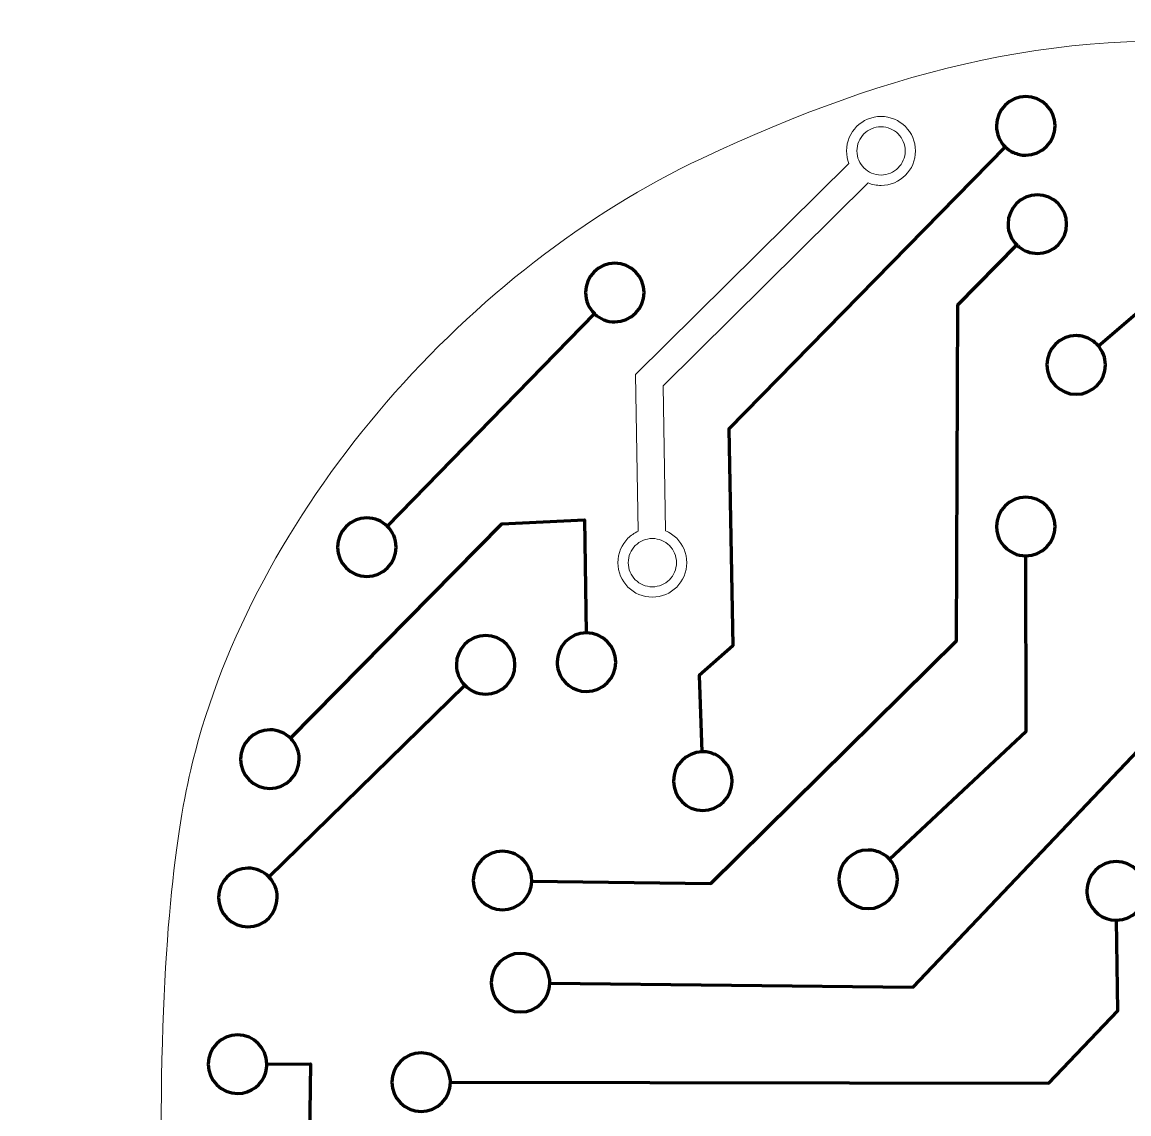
# Model space of a CAD drawing. Header units: inches. Extents: x -4.5 to 4.3, y -8 to 8.1.
# Drawn here: x -4.495 to -0.034, y 3.698 to 8.098 of the extents above; entities that cross this region are included whole.
import ezdxf

# ---------------------------------------------------------------- set-up
doc = ezdxf.new("R2010")
doc.units = ezdxf.units.IN
doc.header["$MEASUREMENT"] = 0
doc.layers.add('Layer 1', color=7, linetype='Continuous')

msp = doc.modelspace()

# ---------------------------------------------------------------- linework, layer by layer
at = {"layer": 'Layer 1', "color": 250, "lineweight": 9}
msp.add_open_spline([(-2.4432, -6.6086), (-2.4432, -6.6086), (-2.4432, -8.0221), (-2.4432, -8.0221), (-2.4432, -8.0221), (2.6862, -8.0221), (2.6862, -8.0221), (2.6862, -8.0221), (2.6862, -6.6151), (2.6862, -6.6151), (2.6862, -6.6151), (2.9561, -5.2635), (2.9561, -5.2635), (3.0374, -5.1029), (3.1677, -5.1808), (3.1521, -4.9032), (3.1521, -4.9032), (3.1329, -1.7845), (3.1329, -1.7845), (3.1329, -1.7845), (3.4693, -1.3916), (3.4693, -1.3916), (3.4693, -1.3916), (3.4812, -0.4422), (3.4812, -0.4422), (3.5448, -0.4246), (3.7084, -0.4338), (3.836, -0.3711), (3.9946, -0.2932), (4.0817, -0.0499), (3.9376, 0.0791), (3.7864, 0.2143), (3.5675, 0.2454), (4.1035, 0.6839), (4.1661, 0.7463), (4.2061, 0.8281), (4.2049, 0.923), (4.2049, 0.923), (4.1837, 2.6367), (4.1837, 2.6367), (4.1837, 2.6367), (4.257, 2.6741), (4.291, 2.7764), (4.3389, 2.9203), (4.3093, 3.1442), (3.8904, 3.1513), (3.8904, 3.1513), (3.8712, 3.8505), (3.8712, 3.8505), (3.8688, 3.9386), (3.9785, 3.9878), (3.9656, 4.2186), (3.9056, 5.6823), (3.6063, 6.5254), (2.5769, 7.2415), (2.0163, 7.6266), (1.3115, 7.905), (0.5759, 7.994), (-0.2796, 8.0976), (-0.9927, 7.9067), (-1.7553, 7.5484), (-2.6872, 7.1106), (-3.5317, 6.1615), (-3.7967, 5.1591), (-3.8627, 4.9095), (-3.9287, 4.4984), (-3.9345, 3.7037), (-3.9367, 3.4118), (-3.7177, 3.4274), (-3.8146, 3.0961), (-4.1292, 3.2075), (-4.4951, 2.9898), (-4.1989, 2.5903), (-4.1989, 2.5903), (-4.2041, 1.5281), (-4.2041, 1.5281), (-4.2041, 1.5281), (-3.873, 1.1762), (-3.873, 1.1762), (-3.873, 1.1762), (-3.8514, 0.0766), (-3.8514, 0.0766), (-3.913, 0.0334), (-3.9521, -0.0613), (-3.93, -0.1614), (-3.8641, -0.461), (-3.6585, -0.3363), (-3.4824, -0.2904), (-3.3635, -0.2595), (-3.3137, -0.2963), (-3.2762, -0.4196), (-3.241, -0.5353), (-3.2451, -0.6955), (-3.2456, -0.8308), (-3.2456, -0.8308), (-3.2478, -1.4284), (-3.2478, -1.4284), (-3.2478, -1.4284), (-2.8978, -1.7991), (-2.8978, -1.7991), (-2.8978, -1.7991), (-2.892, -4.3458), (-2.892, -4.3458), (-3.1125, -4.5996), (-2.9553, -4.8134), (-2.8081, -4.8796), (-2.8081, -4.8796), (-2.4432, -6.6086), (-2.4432, -6.6086)], degree=3, knots=[0, 0, 0, 0, 0.027778, 0.027778, 0.027778, 0.055556, 0.055556, 0.055556, 0.083333, 0.083333, 0.083333, 0.111111, 0.111111, 0.111111, 0.138889, 0.138889, 0.138889, 0.166667, 0.166667, 0.166667, 0.194444, 0.194444, 0.194444, 0.222222, 0.222222, 0.222222, 0.25, 0.25, 0.25, 0.277778, 0.277778, 0.277778, 0.305556, 0.305556, 0.305556, 0.333333, 0.333333, 0.333333, 0.361111, 0.361111, 0.361111, 0.388889, 0.388889, 0.388889, 0.416667, 0.416667, 0.416667, 0.444444, 0.444444, 0.444444, 0.472222, 0.472222, 0.472222, 0.5, 0.5, 0.5, 0.527778, 0.527778, 0.527778, 0.555556, 0.555556, 0.555556, 0.583333, 0.583333, 0.583333, 0.611111, 0.611111, 0.611111, 0.638889, 0.638889, 0.638889, 0.666667, 0.666667, 0.666667, 0.694444, 0.694444, 0.694444, 0.722222, 0.722222, 0.722222, 0.75, 0.75, 0.75, 0.777778, 0.777778, 0.777778, 0.805556, 0.805556, 0.805556, 0.833333, 0.833333, 0.833333, 0.861111, 0.861111, 0.861111, 0.888889, 0.888889, 0.888889, 0.916667, 0.916667, 0.916667, 0.944444, 0.944444, 0.944444, 0.972222, 0.972222, 0.972222, 1, 1, 1, 1], dxfattribs=at)
at = {"layer": 'Layer 1', "color": 240, "lineweight": 106}
for points, knots in [([(-0.4493, 7.7976), (-0.3841, 7.7976), (-0.3312, 7.7447), (-0.3312, 7.6795), (-0.3312, 7.6143), (-0.3841, 7.5614), (-0.4493, 7.5614), (-0.4669, 7.5614), (-0.4835, 7.5652), (-0.4985, 7.5721), (-0.511, 7.5778), (-0.5223, 7.5857), (-0.532, 7.5951), (-0.5539, 7.6166), (-0.5674, 7.6465), (-0.5674, 7.6795), (-0.5674, 7.7447), (-0.5146, 7.7976), (-0.4493, 7.7976)], [0, 0, 0, 0, 0.166667, 0.166667, 0.166667, 0.333333, 0.333333, 0.333333, 0.5, 0.5, 0.5, 0.666667, 0.666667, 0.666667, 0.833333, 0.833333, 0.833333, 1, 1, 1, 1]), ([(-0.1565, 6.7927), (-0.1565, 6.7927), (0.068, 6.9848), (0.068, 6.9848), (0.068, 6.9848), (0.0628, 7.4015), (0.0628, 7.4015), (0.0628, 7.4015), (0.303, 7.6561), (0.303, 7.6561)], [0, 0, 0, 0, 0.333333, 0.333333, 0.333333, 0.666667, 0.666667, 0.666667, 1, 1, 1, 1]), ([(-0.532, 7.5951), (-0.532, 7.5951), (-1.6456, 6.4588), (-1.6456, 6.4588), (-1.6456, 6.4588), (-1.6299, 5.5838), (-1.6299, 5.5838), (-1.6299, 5.5838), (-1.7653, 5.464), (-1.7653, 5.464), (-1.7653, 5.464), (-1.7553, 5.1569), (-1.7553, 5.1569)], [0, 0, 0, 0, 0.25, 0.25, 0.25, 0.5, 0.5, 0.5, 0.75, 0.75, 0.75, 1, 1, 1, 1]), ([(-0.4025, 7.4018), (-0.3372, 7.4018), (-0.2844, 7.3489), (-0.2844, 7.2837), (-0.2844, 7.2184), (-0.3372, 7.1656), (-0.4025, 7.1656), (-0.4307, 7.1656), (-0.4567, 7.1755), (-0.477, 7.192), (-0.4799, 7.1945), (-0.4828, 7.197), (-0.4855, 7.1997), (-0.5072, 7.2211), (-0.5206, 7.2508), (-0.5206, 7.2837), (-0.5206, 7.3489), (-0.4677, 7.4018), (-0.4025, 7.4018)], [0, 0, 0, 0, 0.166667, 0.166667, 0.166667, 0.333333, 0.333333, 0.333333, 0.5, 0.5, 0.5, 0.666667, 0.666667, 0.666667, 0.833333, 0.833333, 0.833333, 1, 1, 1, 1]), ([(-2.4406, 4.6361), (-2.4406, 4.6361), (-1.7185, 4.6255), (-1.7185, 4.6255), (-1.7185, 4.6255), (-0.7289, 5.6046), (-0.7289, 5.6046), (-0.7289, 5.6046), (-0.7237, 6.9588), (-0.7237, 6.9588), (-0.7237, 6.9588), (-0.4855, 7.1997), (-0.4855, 7.1997)], [0, 0, 0, 0, 0.25, 0.25, 0.25, 0.5, 0.5, 0.5, 0.75, 0.75, 0.75, 1, 1, 1, 1]), ([(-2.1056, 7.1257), (-2.0404, 7.1257), (-1.9875, 7.0729), (-1.9875, 7.0076), (-1.9875, 6.9424), (-2.0404, 6.8895), (-2.1056, 6.8895), (-2.1367, 6.8895), (-2.165, 6.9016), (-2.1861, 6.9213), (-2.1861, 6.9213), (-2.188, 6.9231), (-2.188, 6.9231), (-2.21, 6.9445), (-2.2237, 6.9745), (-2.2237, 7.0076), (-2.2237, 7.0729), (-2.1708, 7.1257), (-2.1056, 7.1257)], [0, 0, 0, 0, 0.166667, 0.166667, 0.166667, 0.333333, 0.333333, 0.333333, 0.5, 0.5, 0.5, 0.666667, 0.666667, 0.666667, 0.833333, 0.833333, 0.833333, 1, 1, 1, 1]), ([(-0.2462, 6.8341), (-0.2234, 6.8341), (-0.2021, 6.8276), (-0.184, 6.8164), (-0.1737, 6.81), (-0.1644, 6.802), (-0.1565, 6.7927), (-0.1388, 6.7721), (-0.1281, 6.7453), (-0.1281, 6.716), (-0.1281, 6.6507), (-0.181, 6.5978), (-0.2462, 6.5978), (-0.3114, 6.5978), (-0.3643, 6.6507), (-0.3643, 6.716), (-0.3643, 6.7812), (-0.3114, 6.8341), (-0.2462, 6.8341)], [0, 0, 0, 0, 0.166667, 0.166667, 0.166667, 0.333333, 0.333333, 0.333333, 0.5, 0.5, 0.5, 0.666667, 0.666667, 0.666667, 0.833333, 0.833333, 0.833333, 1, 1, 1, 1]), ([(-0.4493, 6.183), (-0.3841, 6.183), (-0.3312, 6.1301), (-0.3312, 6.0649), (-0.3312, 5.9998), (-0.384, 5.9469), (-0.4491, 5.9468), (-0.4491, 5.9468), (-0.4493, 5.9468), (-0.4493, 5.9468), (-0.4664, 5.9468), (-0.4826, 5.9504), (-0.4973, 5.957), (-0.5386, 5.9753), (-0.5674, 6.0168), (-0.5674, 6.0649), (-0.5674, 6.1301), (-0.5146, 6.183), (-0.4493, 6.183)], [0, 0, 0, 0, 0.166667, 0.166667, 0.166667, 0.333333, 0.333333, 0.333333, 0.5, 0.5, 0.5, 0.666667, 0.666667, 0.666667, 0.833333, 0.833333, 0.833333, 1, 1, 1, 1]), ([(-3.4133, 5.2115), (-3.4133, 5.2115), (-2.5609, 6.076), (-2.5609, 6.076), (-2.5609, 6.076), (-2.2276, 6.0916), (-2.2276, 6.0916), (-2.2276, 6.0916), (-2.2217, 5.6361), (-2.2217, 5.6361)], [0, 0, 0, 0, 0.333333, 0.333333, 0.333333, 0.666667, 0.666667, 0.666667, 1, 1, 1, 1]), ([(-3.1056, 6.0997), (-3.0735, 6.0997), (-3.0444, 6.0869), (-3.0232, 6.0662), (-3.0232, 6.0662), (-3.023, 6.066), (-3.023, 6.066), (-3.0011, 6.0446), (-2.9875, 6.0147), (-2.9875, 5.9816), (-2.9875, 5.9164), (-3.0404, 5.8635), (-3.1056, 5.8635), (-3.1708, 5.8635), (-3.2237, 5.9164), (-3.2237, 5.9816), (-3.2237, 6.0468), (-3.1708, 6.0997), (-3.1056, 6.0997)], [0, 0, 0, 0, 0.166667, 0.166667, 0.166667, 0.333333, 0.333333, 0.333333, 0.5, 0.5, 0.5, 0.666667, 0.666667, 0.666667, 0.833333, 0.833333, 0.833333, 1, 1, 1, 1]), ([(-0.9986, 4.7238), (-0.9986, 4.7238), (-0.4476, 5.24), (-0.4476, 5.24), (-0.4476, 5.24), (-0.4491, 5.9468), (-0.4491, 5.9468)], [0, 0, 0, 0, 0.5, 0.5, 0.5, 1, 1, 1, 1]), ([(-2.6264, 5.6257), (-2.5612, 5.6257), (-2.5083, 5.5729), (-2.5083, 5.5076), (-2.5083, 5.4424), (-2.5612, 5.3895), (-2.6264, 5.3895), (-2.6594, 5.3895), (-2.6892, 5.4031), (-2.7107, 5.4249), (-2.7107, 5.4249), (-2.7108, 5.425), (-2.7108, 5.425), (-2.7317, 5.4463), (-2.7445, 5.4755), (-2.7445, 5.5076), (-2.7445, 5.5729), (-2.6917, 5.6257), (-2.6264, 5.6257)], [0, 0, 0, 0, 0.166667, 0.166667, 0.166667, 0.333333, 0.333333, 0.333333, 0.5, 0.5, 0.5, 0.666667, 0.666667, 0.666667, 0.833333, 0.833333, 0.833333, 1, 1, 1, 1]), ([(-2.2202, 5.6361), (-2.1549, 5.6361), (-2.1021, 5.5833), (-2.1021, 5.518), (-2.1021, 5.4528), (-2.1549, 5.3999), (-2.2202, 5.3999), (-2.2733, 5.3999), (-2.3183, 5.4351), (-2.3331, 5.4834), (-2.3365, 5.4943), (-2.3383, 5.506), (-2.3383, 5.518), (-2.3383, 5.5828), (-2.2862, 5.6353), (-2.2217, 5.6361), (-2.2217, 5.6361), (-2.2202, 5.6361), (-2.2202, 5.6361)], [0, 0, 0, 0, 0.166667, 0.166667, 0.166667, 0.333333, 0.333333, 0.333333, 0.5, 0.5, 0.5, 0.666667, 0.666667, 0.666667, 0.833333, 0.833333, 0.833333, 1, 1, 1, 1]), ([(-3.4962, 5.2455), (-3.4639, 5.2455), (-3.4346, 5.2325), (-3.4133, 5.2115), (-3.4015, 5.1999), (-3.3921, 5.1857), (-3.386, 5.17), (-3.3809, 5.1568), (-3.3781, 5.1424), (-3.3781, 5.1274), (-3.3781, 5.0622), (-3.431, 5.0093), (-3.4962, 5.0093), (-3.5614, 5.0093), (-3.6143, 5.0622), (-3.6143, 5.1274), (-3.6143, 5.1926), (-3.5614, 5.2455), (-3.4962, 5.2455)], [0, 0, 0, 0, 0.166667, 0.166667, 0.166667, 0.333333, 0.333333, 0.333333, 0.5, 0.5, 0.5, 0.666667, 0.666667, 0.666667, 0.833333, 0.833333, 0.833333, 1, 1, 1, 1]), ([(-2.3677, 4.2251), (-2.3677, 4.2251), (-0.9034, 4.2088), (-0.9034, 4.2088), (-0.9034, 4.2088), (0.0838, 5.245), (0.0838, 5.245)], [0, 0, 0, 0, 0.5, 0.5, 0.5, 1, 1, 1, 1]), ([(-1.7514, 5.157), (-1.7332, 5.157), (-1.7159, 5.1528), (-1.7004, 5.1454), (-1.6607, 5.1264), (-1.6333, 5.0858), (-1.6333, 5.0389), (-1.6333, 4.9736), (-1.6862, 4.9208), (-1.7514, 4.9208), (-1.8167, 4.9208), (-1.8695, 4.9736), (-1.8695, 5.0389), (-1.8695, 5.1028), (-1.8187, 5.1549), (-1.7553, 5.1569), (-1.754, 5.157), (-1.7527, 5.157), (-1.7514, 5.157)], [0, 0, 0, 0, 0.166667, 0.166667, 0.166667, 0.333333, 0.333333, 0.333333, 0.5, 0.5, 0.5, 0.666667, 0.666667, 0.666667, 0.833333, 0.833333, 0.833333, 1, 1, 1, 1]), ([(-2.5587, 4.7559), (-2.5295, 4.7559), (-2.5028, 4.7453), (-2.4821, 4.7278), (-2.4567, 4.7061), (-2.4406, 4.6738), (-2.4406, 4.6378), (-2.4406, 4.6378), (-2.4406, 4.6361), (-2.4406, 4.6361), (-2.4416, 4.5717), (-2.4941, 4.5197), (-2.5587, 4.5197), (-2.6239, 4.5197), (-2.6768, 4.5726), (-2.6768, 4.6378), (-2.6768, 4.7031), (-2.6239, 4.7559), (-2.5587, 4.7559)], [0, 0, 0, 0, 0.166667, 0.166667, 0.166667, 0.333333, 0.333333, 0.333333, 0.5, 0.5, 0.5, 0.666667, 0.666667, 0.666667, 0.833333, 0.833333, 0.833333, 1, 1, 1, 1]), ([(-1.0848, 4.7611), (-1.065, 4.7611), (-1.0464, 4.7563), (-1.0301, 4.7477), (-1.0183, 4.7416), (-1.0076, 4.7334), (-0.9986, 4.7238), (-0.9788, 4.7027), (-0.9666, 4.6743), (-0.9666, 4.643), (-0.9666, 4.5778), (-1.0195, 4.5249), (-1.0848, 4.5249), (-1.15, 4.5249), (-1.2029, 4.5778), (-1.2029, 4.643), (-1.2029, 4.7083), (-1.15, 4.7611), (-1.0848, 4.7611)], [0, 0, 0, 0, 0.166667, 0.166667, 0.166667, 0.333333, 0.333333, 0.333333, 0.5, 0.5, 0.5, 0.666667, 0.666667, 0.666667, 0.833333, 0.833333, 0.833333, 1, 1, 1, 1]), ([(-3.5848, 4.6882), (-3.5517, 4.6882), (-3.5218, 4.6746), (-3.5003, 4.6527), (-3.5003, 4.6527), (-3.4986, 4.6509), (-3.4986, 4.6509), (-3.4788, 4.6298), (-3.4666, 4.6014), (-3.4666, 4.5701), (-3.4666, 4.5049), (-3.5195, 4.452), (-3.5848, 4.452), (-3.65, 4.452), (-3.7029, 4.5049), (-3.7029, 4.5701), (-3.7029, 4.6354), (-3.65, 4.6882), (-3.5848, 4.6882)], [0, 0, 0, 0, 0.166667, 0.166667, 0.166667, 0.333333, 0.333333, 0.333333, 0.5, 0.5, 0.5, 0.666667, 0.666667, 0.666667, 0.833333, 0.833333, 0.833333, 1, 1, 1, 1]), ([(-0.0848, 4.7143), (-0.0195, 4.7143), (0.0334, 4.6614), (0.0334, 4.5962), (0.0334, 4.5315), (-0.0186, 4.479), (-0.0831, 4.4781), (-0.0831, 4.4781), (-0.0848, 4.4781), (-0.0848, 4.4781), (-0.1391, 4.4781), (-0.1849, 4.5148), (-0.1986, 4.5648), (-0.2014, 4.5748), (-0.2029, 4.5853), (-0.2029, 4.5962), (-0.2029, 4.6614), (-0.15, 4.7143), (-0.0848, 4.7143)], [0, 0, 0, 0, 0.166667, 0.166667, 0.166667, 0.333333, 0.333333, 0.333333, 0.5, 0.5, 0.5, 0.666667, 0.666667, 0.666667, 0.833333, 0.833333, 0.833333, 1, 1, 1, 1]), ([(-2.7687, 3.8251), (-2.7687, 3.8251), (-0.3565, 3.8208), (-0.3565, 3.8208), (-0.3565, 3.8208), (-0.0779, 4.1124), (-0.0779, 4.1124), (-0.0779, 4.1124), (-0.0831, 4.4781), (-0.0831, 4.4781)], [0, 0, 0, 0, 0.333333, 0.333333, 0.333333, 0.666667, 0.666667, 0.666667, 1, 1, 1, 1]), ([(-2.4858, 4.3445), (-2.4361, 4.3445), (-2.3937, 4.3138), (-2.3762, 4.2704), (-2.3707, 4.2568), (-2.3677, 4.242), (-2.3677, 4.2264), (-2.3677, 4.2264), (-2.3677, 4.2251), (-2.3677, 4.2251), (-2.3684, 4.1604), (-2.421, 4.1083), (-2.4858, 4.1083), (-2.551, 4.1083), (-2.6039, 4.1611), (-2.6039, 4.2264), (-2.6039, 4.2916), (-2.551, 4.3445), (-2.4858, 4.3445)], [0, 0, 0, 0, 0.166667, 0.166667, 0.166667, 0.333333, 0.333333, 0.333333, 0.5, 0.5, 0.5, 0.666667, 0.666667, 0.666667, 0.833333, 0.833333, 0.833333, 1, 1, 1, 1]), ([(-3.6264, 4.0164), (-3.5613, 4.0164), (-3.5085, 3.9636), (-3.5083, 3.8985), (-3.5083, 3.8985), (-3.5083, 3.8982), (-3.5083, 3.8982), (-3.5083, 3.8867), (-3.51, 3.8756), (-3.513, 3.8651), (-3.5274, 3.816), (-3.5727, 3.7801), (-3.6264, 3.7801), (-3.6917, 3.7801), (-3.7445, 3.833), (-3.7445, 3.8982), (-3.7445, 3.9635), (-3.6917, 4.0164), (-3.6264, 4.0164)], [0, 0, 0, 0, 0.166667, 0.166667, 0.166667, 0.333333, 0.333333, 0.333333, 0.5, 0.5, 0.5, 0.666667, 0.666667, 0.666667, 0.833333, 0.833333, 0.833333, 1, 1, 1, 1]), ([(-2.8868, 3.9434), (-2.8305, 3.9434), (-2.7834, 3.904), (-2.7716, 3.8513), (-2.7697, 3.8429), (-2.7687, 3.8342), (-2.7687, 3.8253), (-2.7687, 3.8253), (-2.7687, 3.8251), (-2.7687, 3.8251), (-2.7689, 3.76), (-2.8217, 3.7072), (-2.8868, 3.7072), (-2.9521, 3.7072), (-3.005, 3.7601), (-3.005, 3.8253), (-3.005, 3.8906), (-2.9521, 3.9434), (-2.8868, 3.9434)], [0, 0, 0, 0, 0.166667, 0.166667, 0.166667, 0.333333, 0.333333, 0.333333, 0.5, 0.5, 0.5, 0.666667, 0.666667, 0.666667, 0.833333, 0.833333, 0.833333, 1, 1, 1, 1]), ([(-3.5083, 3.8985), (-3.5083, 3.8985), (-3.3331, 3.8989), (-3.3331, 3.8989), (-3.3331, 3.8989), (-3.3383, 3.5057), (-3.3383, 3.5057), (-3.3383, 3.5057), (-2.3253, 3.5135), (-2.3253, 3.5135), (-2.3253, 3.5135), (-2.0206, 3.1827), (-2.0206, 3.1827), (-2.0206, 3.1827), (-1.2966, 3.1934), (-1.2966, 3.1934)], [0, 0, 0, 0, 0.2, 0.2, 0.2, 0.4, 0.4, 0.4, 0.6, 0.6, 0.6, 0.8, 0.8, 0.8, 1, 1, 1, 1])]:
    msp.add_open_spline(points, degree=3, knots=knots, dxfattribs=at)
at = {"layer": 'Layer 1', "color": 240, "lineweight": 20}
for points, knots in [([(-1.0327, 7.7175), (-0.9943, 7.7175), (-0.9596, 7.7019), (-0.9344, 7.6768), (-0.9093, 7.6516), (-0.8937, 7.6169), (-0.8937, 7.5785), (-0.8937, 7.5402), (-0.9093, 7.5054), (-0.9344, 7.4803), (-0.9596, 7.4552), (-0.9943, 7.4396), (-1.0327, 7.4396), (-1.0509, 7.4396), (-1.0684, 7.4431), (-1.0843, 7.4495), (-1.0843, 7.4495), (-1.9114, 6.6313), (-1.9114, 6.6313), (-1.9114, 6.6313), (-1.9014, 6.0475), (-1.9014, 6.0475), (-1.8844, 6.0405), (-1.8691, 6.0301), (-1.8563, 6.0173), (-1.8312, 5.9922), (-1.8156, 5.9574), (-1.8156, 5.9191), (-1.8156, 5.8807), (-1.8312, 5.846), (-1.8563, 5.8208), (-1.8814, 5.7957), (-1.9162, 5.7801), (-1.9545, 5.7801), (-1.9929, 5.7801), (-2.0276, 5.7957), (-2.0528, 5.8208), (-2.0779, 5.846), (-2.0935, 5.8807), (-2.0935, 5.9191), (-2.0935, 5.9574), (-2.0779, 5.9922), (-2.0528, 6.0173), (-2.0411, 6.029), (-2.0273, 6.0386), (-2.0121, 6.0456), (-2.0121, 6.0456), (-2.0229, 6.6769), (-2.0229, 6.6769), (-2.0229, 6.6769), (-1.1622, 7.5283), (-1.1622, 7.5283), (-1.1683, 7.5439), (-1.1716, 7.5608), (-1.1716, 7.5785), (-1.1716, 7.6169), (-1.1561, 7.6516), (-1.1309, 7.6768), (-1.1058, 7.7019), (-1.071, 7.7175), (-1.0327, 7.7175)], [0, 0, 0, 0, 0.05, 0.05, 0.05, 0.1, 0.1, 0.1, 0.15, 0.15, 0.15, 0.2, 0.2, 0.2, 0.25, 0.25, 0.25, 0.3, 0.3, 0.3, 0.35, 0.35, 0.35, 0.4, 0.4, 0.4, 0.45, 0.45, 0.45, 0.5, 0.5, 0.5, 0.55, 0.55, 0.55, 0.6, 0.6, 0.6, 0.65, 0.65, 0.65, 0.7, 0.7, 0.7, 0.75, 0.75, 0.75, 0.8, 0.8, 0.8, 0.85, 0.85, 0.85, 0.9, 0.9, 0.9, 0.95, 0.95, 0.95, 1, 1, 1, 1]), ([(-0.9639, 7.6473), (-0.9815, 7.6649), (-1.0058, 7.6758), (-1.0327, 7.6758), (-1.0595, 7.6758), (-1.0839, 7.6649), (-1.1015, 7.6473), (-1.1191, 7.6297), (-1.1299, 7.6054), (-1.1299, 7.5785), (-1.1299, 7.5517), (-1.1191, 7.5274), (-1.1015, 7.5098), (-1.0839, 7.4922), (-1.0595, 7.4813), (-1.0327, 7.4813), (-1.0058, 7.4813), (-0.9815, 7.4922), (-0.9639, 7.5098), (-0.9463, 7.5274), (-0.9354, 7.5517), (-0.9354, 7.5785), (-0.9354, 7.6054), (-0.9463, 7.6297), (-0.9639, 7.6473)], [0, 0, 0, 0, 0.125, 0.125, 0.125, 0.25, 0.25, 0.25, 0.375, 0.375, 0.375, 0.5, 0.5, 0.5, 0.625, 0.625, 0.625, 0.75, 0.75, 0.75, 0.875, 0.875, 0.875, 1, 1, 1, 1]), ([(-1.8858, 5.9879), (-1.9034, 6.0055), (-1.9277, 6.0164), (-1.9545, 6.0164), (-1.9814, 6.0164), (-2.0057, 6.0055), (-2.0233, 5.9879), (-2.0409, 5.9703), (-2.0518, 5.9459), (-2.0518, 5.9191), (-2.0518, 5.8922), (-2.0409, 5.8679), (-2.0233, 5.8503), (-2.0057, 5.8327), (-1.9814, 5.8218), (-1.9545, 5.8218), (-1.9277, 5.8218), (-1.9034, 5.8327), (-1.8858, 5.8503), (-1.8682, 5.8679), (-1.8573, 5.8922), (-1.8573, 5.9191), (-1.8573, 5.9459), (-1.8682, 5.9703), (-1.8858, 5.9879)], [0, 0, 0, 0, 0.125, 0.125, 0.125, 0.25, 0.25, 0.25, 0.375, 0.375, 0.375, 0.5, 0.5, 0.5, 0.625, 0.625, 0.625, 0.75, 0.75, 0.75, 0.875, 0.875, 0.875, 1, 1, 1, 1])]:
    msp.add_open_spline(points, degree=3, knots=knots, dxfattribs=at)
at = {"layer": 'Layer 1', "color": 240, "lineweight": 106}
for points in [[(-2.188, 6.9231), (-2.188, 6.9231), (-3.0232, 6.0662), (-3.0232, 6.0662)], [(-3.5003, 4.6527), (-3.5003, 4.6527), (-2.7108, 5.425), (-2.7108, 5.425)]]:
    msp.add_open_spline(points, degree=3, dxfattribs=at)

doc.saveas('drawing.dxf')
